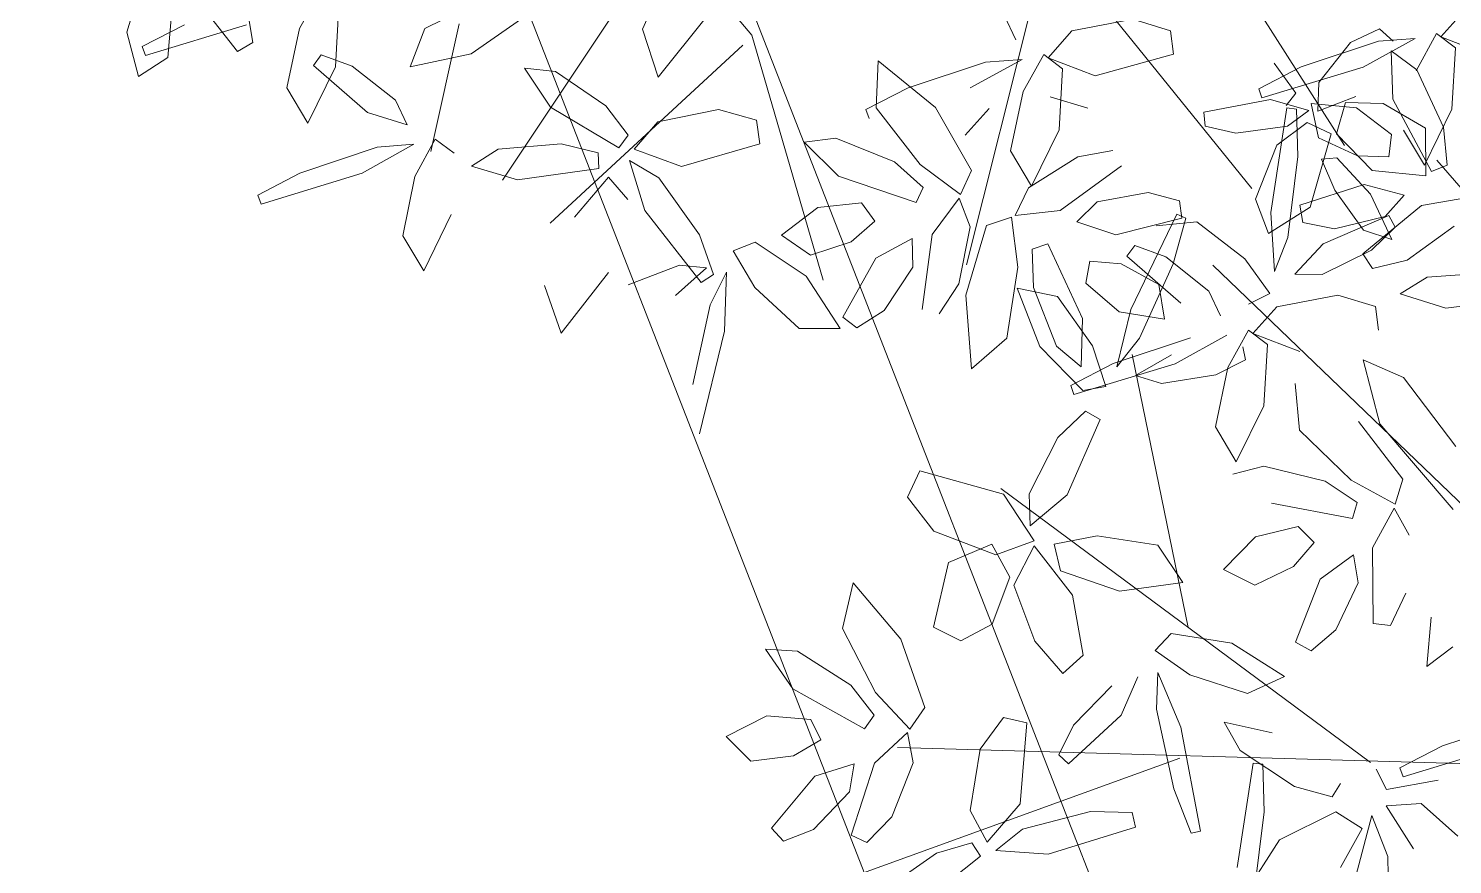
# Model space of a CAD drawing. Header units: millimetres. Extents: x 4980 to 19099, y 3891 to 5773.
# Drawn here: x 5597.88 to 5631.9, y 4230.75 to 4250.71 of the extents above; entities that cross this region are included whole.
import ezdxf

# ---------------------------------------------------------------- set-up
doc = ezdxf.new("R2010")
doc.units = ezdxf.units.MM
doc.layers.add('no3_ahşap gorunus on kalın', color=34, linetype='Continuous', lineweight=20)
doc.layers.add('no3_ölçü tefriş', color=252, linetype='Continuous', lineweight=0)

# ---------------------------------------------------------------- blocks, each defined once
blk = doc.blocks.new('p34')
at = {"color": 68}
for p, q in [((1700.445, -14121.879), (1701.061, -14121.423)), ((1701.061, -14121.423), (1701.022, -14122.574)), ((1699.815, -14123.25), (1700.445, -14121.879)), ((1701.022, -14122.574), (1700.103, -14124.31)), ((1701.061, -14123.421), (1701.893, -14122.78)), ((1701.893, -14122.78), (1702.978, -14122.672)), ((1702.978, -14122.672), (1702.802, -14123.489)), ((1703.326, -14122.803), (1703.296, -14123.94)), ((1703.555, -14122.777), (1703.326, -14122.803)), ((1703.945, -14125.271), (1703.555, -14122.777)), ((1699.734, -14124.16), (1699.815, -14123.25)), ((1701.124, -14123.956), (1701.061, -14123.421)), ((1702.802, -14123.489), (1701.874, -14123.928)), ((1700.103, -14124.31), (1699.734, -14124.16)), ((1701.874, -14123.928), (1701.124, -14123.956)), ((1703.296, -14123.94), (1703.547, -14125.868)), ((1700.764, -14124.872), (1701.712, -14124.614)), ((1701.221, -14125.379), (1700.764, -14124.872)), ((1701.712, -14124.614), (1703.257, -14125.099)), ((1699.286, -14124.939), (1700.349, -14125.122)), ((1700.349, -14125.122), (1701.751, -14126.266)), ((1703.257, -14125.099), (1703.184, -14125.512)), ((1701.13, -14125.352), (1700.98, -14125.63)), ((1702.703, -14126.023), (1701.13, -14125.352)), ((1702.428, -14125.664), (1701.221, -14125.379)), ((1703.184, -14125.512), (1702.428, -14125.664)), ((1703.869, -14126.683), (1703.945, -14125.271)), ((1705.716, -14125.489), (1704.572, -14126.373)), ((1706.689, -14125.575), (1705.716, -14125.489)), ((1706.194, -14125.302), (1705.982, -14125.394)), ((1705.982, -14125.394), (1706.287, -14126.49)), ((1707.299, -14127.572), (1706.194, -14125.302)), ((1700.98, -14125.63), (1701.55, -14126.177)), ((1703.547, -14125.868), (1703.869, -14126.683)), ((1701.55, -14126.177), (1702.731, -14126.754)), ((1703.383, -14126.748), (1702.703, -14126.023)), ((1707.203, -14126.043), (1706.464, -14126.322)), ((1707.389, -14126.297), (1707.203, -14126.043)), ((1701.524, -14126.619), (1700.696, -14126.424)), ((1701.751, -14126.266), (1701.524, -14126.619)), ((1704.572, -14126.373), (1703.983, -14127.201)), ((1706.464, -14126.322), (1705.435, -14127.14)), ((1706.287, -14126.49), (1707.094, -14128.259)), ((1702.731, -14126.754), (1703.383, -14126.748)), ((1701.457, -14127.525), (1702.356, -14127.25)), ((1702.356, -14127.25), (1703.816, -14127.522)), ((1703.983, -14127.201), (1704.488, -14127.457)), ((1705.435, -14127.14), (1705.16, -14127.731)), ((1703.816, -14127.522), (1704.388, -14128.161)), ((1704.388, -14128.161), (1703.265, -14128.596)), ((1704.492, -14128.078), (1704.044, -14128.424)), ((1704.987, -14128.966), (1704.492, -14128.078)), ((1705.009, -14128.198), (1706.251, -14128.874)), ((1704.044, -14128.424), (1704.133, -14129.884)), ((1704.632, -14128.476), (1704.57, -14128.785)), ((1703.386, -14129.355), (1703.285, -14130.469))]:
    blk.add_line(p, q, dxfattribs=at)
at = {"color": 44}
for p, q in [((1696.572, -14127.998), (1699.979, -14124.041)), ((1694.72, -14136.809), (1705.34, -14126.519)), ((1705.965, -14135.169), (1707.275, -14128.65)), ((1701.623, -14138.41), (1710.428, -14131.837)), ((1694.199, -14138.612), (1712.916, -14138.004)), ((1706.176, -14138.29), (1713.856, -14141.038)), ((1691.075, -14151.353), (1700.732, -14165.701)), ((1689.888, -14157.183), (1682.828, -14165.969)), ((1684.757, -14158.385), (1680.613, -14164.956)), ((1697.741, -14158.695), (1694.76, -14162.265)), ((1687.725, -14160.227), (1689.649, -14167.77)), ((1701.75, -14161.968), (1702.441, -14165.013)), ((1694.76, -14162.265), (1693.074, -14168.117)), ((1694.975, -14162.502), (1699.595, -14166.733))]:
    blk.add_line(p, q, dxfattribs=at)
at = {"color": 66}
for p, q in [((1700.696, -14126.424), (1699.567, -14125.617)), ((1706.106, -14127.429), (1707.389, -14126.297)), ((1698.717, -14126.729), (1700.222, -14126.833)), ((1700.222, -14126.833), (1700.867, -14127.227)), ((1700.867, -14127.227), (1699.776, -14127.575)), ((1709.056, -14127.259), (1708.222, -14128.44)), ((1710.011, -14127.055), (1709.056, -14127.259)), ((1709.476, -14128.448), (1710.011, -14127.055)), ((1699.776, -14127.575), (1697.827, -14127.336)), ((1701.39, -14128.088), (1701.457, -14127.525)), ((1707.641, -14128.944), (1707.299, -14127.572)), ((1707.732, -14128.861), (1705.883, -14128.258)), ((1707.094, -14128.259), (1707.641, -14128.944)), ((1708.222, -14128.44), (1707.903, -14129.405)), ((1708.46, -14129.501), (1709.476, -14128.448)), ((1700.797, -14129.224), (1701.756, -14128.794)), ((1701.756, -14128.794), (1701.364, -14130.323)), ((1704.57, -14128.785), (1705.276, -14129.141)), ((1705.293, -14130.379), (1704.987, -14128.966)), ((1706.251, -14128.874), (1708.67, -14129.595)), ((1707.196, -14129.148), (1706.333, -14128.656)), ((1708.746, -14129.378), (1707.732, -14128.861)), ((1699.551, -14130.874), (1700.797, -14129.224)), ((1705.276, -14129.141), (1706.574, -14129.345)), ((1706.574, -14129.345), (1707.196, -14129.148)), ((1707.903, -14129.405), (1708.46, -14129.501)), ((1708.67, -14129.595), (1708.746, -14129.378)), ((1708.045, -14130.193), (1708.391, -14129.995)), ((1708.844, -14131.988), (1708.045, -14130.193)), ((1708.391, -14129.995), (1709.057, -14130.621)), ((1709.057, -14130.621), (1709.746, -14131.962))]:
    blk.add_line(p, q, dxfattribs=at)
at = {"color": 64}
for p, q in [((1704.133, -14129.884), (1704.797, -14131.22)), ((1701.364, -14130.323), (1699.623, -14132.377)), ((1700.821, -14131.648), (1701.878, -14130.272)), ((1703.285, -14130.469), (1702.057, -14131.672)), ((1704.797, -14131.22), (1705.293, -14130.379)), ((1702.674, -14131.693), (1704.136, -14131.323)), ((1704.136, -14131.323), (1704.878, -14131.515)), ((1701.005, -14132.25), (1700.821, -14131.648)), ((1702.057, -14131.672), (1701.005, -14132.25)), ((1710.362, -14131.973), (1712.36, -14131.405)), ((1712.36, -14131.405), (1712.656, -14132.03)), ((1701.915, -14132.202), (1702.674, -14131.693)), ((1709.726, -14132.729), (1708.844, -14131.988)), ((1709.636, -14133.084), (1710.362, -14131.973)), ((1709.746, -14131.962), (1709.726, -14132.729)), ((1712.656, -14132.03), (1712.029, -14132.843)), ((1700.676, -14132.987), (1701.027, -14132.343)), ((1701.027, -14132.343), (1701.553, -14133.285)), ((1702.029, -14132.583), (1701.915, -14132.202)), ((1703.958, -14132.208), (1702.029, -14132.583)), ((1702.946, -14133.155), (1703.323, -14132.77)), ((1703.323, -14132.77), (1704.345, -14133.016)), ((1704.345, -14133.016), (1705.111, -14133.791)), ((1706.68, -14133.201), (1708.13, -14132.973)), ((1708.13, -14132.973), (1709.159, -14133.168)), ((1712.029, -14132.843), (1710.553, -14133.415)), ((1701.553, -14133.285), (1701.542, -14135.094)), ((1703.439, -14133.722), (1702.946, -14133.155)), ((1706.084, -14134.092), (1706.68, -14133.201)), ((1708.726, -14134.39), (1709.632, -14133.207)), ((1709.159, -14133.168), (1709.009, -14133.807)), ((1709.632, -14133.207), (1710.124, -14134.144)), ((1710.553, -14133.415), (1709.636, -14133.084)), ((1710.218, -14133.955), (1710.642, -14133.163)), ((1710.642, -14133.163), (1711.681, -14133.597)), ((1701.9, -14134.124), (1702.007, -14133.45)), ((1702.007, -14133.45), (1702.804, -14134.026)), ((1704.364, -14134.167), (1703.439, -14133.722)), ((1711.681, -14133.597), (1712.048, -14135.141)), ((1702.804, -14134.026), (1703.397, -14135.533)), ((1705.111, -14133.791), (1704.364, -14134.167)), ((1709.009, -14133.807), (1707.601, -14134.295)), ((1710.641, -14135.074), (1710.218, -14133.955)), ((1712.824, -14135.418), (1713.963, -14134.069)), ((1713.963, -14134.069), (1714.22, -14135.158)), ((1701.126, -14135.14), (1700.758, -14134.372)), ((1702.436, -14135.243), (1701.9, -14134.124)), ((1707.601, -14134.295), (1706.084, -14134.092)), ((1708.476, -14135.818), (1708.726, -14134.39)), ((1710.124, -14134.144), (1709.626, -14135.48)), ((1700.262, -14136.123), (1700.157, -14134.95)), ((1701.542, -14135.094), (1701.126, -14135.14)), ((1711.392, -14135.47), (1710.641, -14135.074)), ((1703.03, -14135.736), (1702.436, -14135.243)), ((1706.366, -14135.309), (1704.923, -14135.551)), ((1706.757, -14135.718), (1706.366, -14135.309)), ((1712.048, -14135.141), (1711.392, -14135.47)), ((1712.258, -14137.059), (1712.824, -14135.418)), ((1714.22, -14135.158), (1713.439, -14136.689)), ((1699.644, -14135.657), (1700.262, -14136.123)), ((1703.397, -14135.533), (1703.03, -14135.736)), ((1704.923, -14135.551), (1703.665, -14136.352)), ((1705.927, -14136.303), (1706.757, -14135.718)), ((1709.626, -14135.48), (1708.962, -14136.255)), ((1714.03, -14136.513), (1715.299, -14135.697)), ((1715.299, -14135.697), (1716.064, -14135.644)), ((1716.064, -14135.644), (1715.411, -14136.594)), ((1708.962, -14136.255), (1708.476, -14135.818)), ((1703.665, -14136.352), (1704.553, -14136.756)), ((1704.553, -14136.756), (1705.927, -14136.303)), ((1707.172, -14136.345), (1707.573, -14137.254)), ((1708.711, -14137.493), (1707.789, -14136.556)), ((1713.439, -14136.689), (1712.625, -14137.57)), ((1713.472, -14137.236), (1714.03, -14136.513)), ((1715.411, -14136.594), (1713.702, -14137.561)), ((1712.625, -14137.57), (1712.258, -14137.059)), ((1699.903, -14138.022), (1698.054, -14137.419)), ((1705.114, -14137.437), (1703.966, -14137.697)), ((1709.83, -14137.432), (1710.381, -14137.303)), ((1709.994, -14139.368), (1709.83, -14137.432)), ((1710.381, -14137.303), (1710.947, -14138.053)), ((1713.702, -14137.561), (1713.472, -14137.236)), ((1714.752, -14137.813), (1714.988, -14137.328)), ((1714.988, -14137.328), (1716.034, -14137.236)), ((1716.034, -14137.236), (1717.007, -14137.729)), ((1709.066, -14138.199), (1708.711, -14137.493)), ((1712.547, -14138.374), (1712.675, -14137.652)), ((1712.675, -14137.652), (1713.472, -14138.378)), ((1715.4, -14138.193), (1714.752, -14137.813)), ((1698.422, -14138.035), (1700.841, -14138.756)), ((1700.917, -14138.539), (1699.903, -14138.022)), ((1710.947, -14138.053), (1711.192, -14139.518)), ((1708.833, -14138.411), (1709.066, -14138.199)), ((1713.064, -14139.662), (1712.547, -14138.374)), ((1713.472, -14138.378), (1714.037, -14140.097)), ((1714.068, -14139.064), (1713.956, -14138.391)), ((1713.956, -14138.391), (1714.894, -14138.684)), ((1716.419, -14138.322), (1715.4, -14138.193)), ((1700.841, -14138.756), (1700.917, -14138.539)), ((1701.487, -14138.568), (1701.24, -14139.054)), ((1714.894, -14138.684), (1715.935, -14139.924)), ((1701.24, -14139.054), (1700.006, -14138.839)), ((1702.343, -14138.908), (1702.54, -14139.23)), ((1702.54, -14139.23), (1703.441, -14138.976)), ((1714.932, -14139.954), (1714.068, -14139.064)), ((1700.415, -14139.392), (1699.544, -14140.179)), ((1701.248, -14139.447), (1700.415, -14139.392)), ((1700.599, -14140.479), (1701.248, -14139.447)), ((1710.787, -14140.275), (1709.994, -14139.368)), ((1701.216, -14140.656), (1701.596, -14139.676)), ((1701.596, -14139.676), (1702.024, -14141.273)), ((1701.826, -14139.985), (1702.454, -14139.583)), ((1711.192, -14139.518), (1710.787, -14140.275)), ((1713.656, -14140.273), (1713.064, -14139.662)), ((1702.35, -14140.915), (1701.826, -14139.985)), ((1714.037, -14140.097), (1713.656, -14140.273)), ((1710.947, -14140.612), (1711.149, -14140.294)), ((1711.149, -14140.294), (1711.999, -14140.532)), ((1711.999, -14140.532), (1713.196, -14141.367)), ((1712.444, -14141.783), (1710.947, -14140.612))]:
    blk.add_line(p, q, dxfattribs=at)
at = {"color": 62}
for p, q in [((1706.693, -14136.245), (1706.151, -14137.55)), ((1706.725, -14137.12), (1706.693, -14136.245)), ((1706.32, -14139.022), (1706.725, -14137.12)), ((1704.734, -14138.111), (1705.114, -14137.437)), ((1707.573, -14137.254), (1708.833, -14138.411)), ((1706.151, -14137.55), (1705.689, -14140.032)), ((1717.007, -14137.729), (1716.419, -14138.322)), ((1703.441, -14138.976), (1704.734, -14138.111)), ((1704.196, -14138.439), (1704.165, -14139.576)), ((1704.425, -14138.414), (1704.196, -14138.439)), ((1704.814, -14140.908), (1704.425, -14138.414)), ((1705.913, -14140.084), (1706.32, -14139.022)), ((1702.454, -14139.583), (1703.798, -14140.247)), ((1704.165, -14139.576), (1704.416, -14141.504)), ((1707.24, -14139.93), (1707.316, -14139.582)), ((1707.316, -14139.582), (1708.316, -14139.555)), ((1708.316, -14139.555), (1709.94, -14139.971)), ((1705.689, -14140.032), (1705.913, -14140.084)), ((1709.326, -14140.566), (1707.24, -14139.93)), ((1709.94, -14139.971), (1710.576, -14140.474)), ((1715.651, -14140.233), (1714.932, -14139.954)), ((1715.935, -14139.924), (1715.651, -14140.233)), ((1703.798, -14140.247), (1704.641, -14141.55)), ((1710.576, -14140.474), (1709.326, -14140.566)), ((1701.191, -14142.894), (1701.216, -14140.656))]:
    blk.add_line(p, q, dxfattribs=at)
at = {"color": 60}
for p, q in [((1697.372, -14162.109), (1696.628, -14160.49)), ((1705.563, -14162.063), (1705.068, -14161.176)), ((1709.379, -14161.129), (1709.69, -14162.132)), ((1702.568, -14162.075), (1701.267, -14161.442)), ((1704.62, -14161.521), (1704.709, -14162.982)), ((1708.034, -14161.325), (1707.042, -14162.606)), ((1677.724, -14161.735), (1678.296, -14162.374)), ((1684.753, -14162.197), (1685.652, -14161.922)), ((1685.652, -14161.922), (1687.112, -14162.194)), ((1688.731, -14161.812), (1688.456, -14162.403)), ((1695.84, -14161.824), (1696.996, -14163.254)), ((1700.259, -14161.848), (1701.462, -14162.681)), ((1706.681, -14162.394), (1706.8, -14161.632)), ((1709.322, -14162.475), (1708.308, -14161.958)), ((1708.711, -14162.738), (1708.62, -14161.715)), ((1678.4, -14162.291), (1677.952, -14162.636)), ((1678.895, -14163.178), (1678.4, -14162.291)), ((1679.437, -14162.47), (1679.763, -14162.173)), ((1679.763, -14162.173), (1680.456, -14162.496)), ((1684.685, -14162.76), (1684.753, -14162.197)), ((1687.112, -14162.194), (1687.684, -14162.833)), ((1696.996, -14163.254), (1697.372, -14162.109)), ((1702.922, -14162.985), (1702.568, -14162.075)), ((1705.869, -14163.477), (1705.563, -14162.063)), ((1706.827, -14161.971), (1709.246, -14162.693)), ((1709.69, -14162.132), (1709.416, -14163.187)), ((1678.296, -14162.374), (1677.173, -14162.809)), ((1677.952, -14162.636), (1678.041, -14164.097)), ((1679.791, -14162.471), (1678.917, -14162.41)), ((1678.917, -14162.41), (1680.159, -14163.086)), ((1681.64, -14163.073), (1679.791, -14162.471)), ((1680.456, -14162.496), (1681.218, -14163.445)), ((1707.042, -14162.606), (1706.681, -14162.394)), ((1709.246, -14162.693), (1709.322, -14162.475)), ((1681.768, -14163.698), (1682.283, -14162.982)), ((1686.56, -14163.268), (1684.685, -14162.76)), ((1687.684, -14162.833), (1686.56, -14163.268)), ((1687.788, -14162.75), (1687.34, -14163.096)), ((1688.283, -14163.638), (1687.788, -14162.75)), ((1689.179, -14162.93), (1688.305, -14162.87)), ((1688.305, -14162.87), (1689.546, -14163.546)), ((1691.028, -14163.533), (1689.179, -14162.93)), ((1690.376, -14164.008), (1691.742, -14162.89)), ((1691.742, -14162.89), (1691.796, -14164.007)), ((1701.462, -14162.681), (1702.922, -14162.985)), ((1704.309, -14162.966), (1703.277, -14163.779)), ((1703.946, -14164.072), (1705.235, -14162.947)), ((1705.05, -14162.692), (1704.309, -14162.966)), ((1704.709, -14162.982), (1705.373, -14164.318)), ((1705.235, -14162.947), (1705.05, -14162.692)), ((1709.416, -14163.187), (1708.711, -14162.738)), ((1680.159, -14163.086), (1682.578, -14163.808)), ((1682.654, -14163.59), (1681.64, -14163.073)), ((1687.34, -14163.096), (1687.428, -14164.556)), ((1698.249, -14163.933), (1699.455, -14163.111)), ((1699.455, -14163.111), (1700.188, -14163.033)), ((1700.188, -14163.033), (1699.577, -14163.962)), ((1681.218, -14163.445), (1681.247, -14164.133)), ((1682.578, -14163.808), (1682.654, -14163.59)), ((1688.588, -14165.051), (1688.283, -14163.638)), ((1692.041, -14164.05), (1691.028, -14163.533)), ((1705.373, -14164.318), (1705.869, -14163.477)), ((1678.674, -14164.55), (1679.685, -14163.954)), ((1679.685, -14163.954), (1680.587, -14163.929)), ((1681.247, -14164.133), (1680.335, -14163.783)), ((1680.587, -14163.929), (1680.8, -14164.678)), ((1681.464, -14164.114), (1682.378, -14163.851)), ((1681.998, -14163.997), (1681.768, -14163.698)), ((1682.378, -14163.851), (1683.967, -14164.149)), ((1686.738, -14164.038), (1687.637, -14163.763)), ((1689.52, -14165.518), (1690.376, -14164.008)), ((1691.796, -14164.007), (1690.748, -14165.369)), ((1697.724, -14164.642), (1698.249, -14163.933)), ((1699.577, -14163.962), (1697.95, -14164.944)), ((1703.277, -14163.779), (1702.998, -14164.369)), ((1678.041, -14164.097), (1678.705, -14165.433)), ((1681.974, -14164.492), (1681.464, -14164.114)), ((1683.967, -14164.149), (1683.94, -14164.484)), ((1689.097, -14164.035), (1689.669, -14164.674)), ((1691.966, -14164.267), (1692.041, -14164.05)), ((1694.581, -14164.858), (1694.656, -14164.297)), ((1694.656, -14164.297), (1695.558, -14164.034)), ((1695.558, -14164.034), (1697.015, -14164.326)), ((1697.015, -14164.326), (1697.578, -14164.974)), ((1702.998, -14164.369), (1703.946, -14164.072)), ((1678.669, -14165.687), (1678.674, -14164.55)), ((1678.705, -14165.433), (1679.201, -14164.592)), ((1680.8, -14164.678), (1679.955, -14165.557)), ((1680.932, -14164.674), (1681.498, -14164.399)), ((1681.436, -14166.427), (1680.932, -14164.674)), ((1681.498, -14164.399), (1682.23, -14164.937)), ((1683.205, -14164.65), (1681.974, -14164.492)), ((1683.94, -14164.484), (1683.205, -14164.65)), ((1687.428, -14164.556), (1688.092, -14165.892)), ((1697.95, -14164.944), (1697.724, -14164.642)), ((1682.23, -14164.937), (1682.74, -14166.229)), ((1691.362, -14165.305), (1692.758, -14164.734)), ((1693.52, -14164.822), (1692.705, -14165.636)), ((1692.758, -14164.734), (1693.52, -14164.822)), ((1696.449, -14165.393), (1694.581, -14164.858)), ((1697.578, -14164.974), (1696.449, -14165.393)), ((1698.443, -14165.054), (1699.326, -14164.837)), ((1699.326, -14164.837), (1700.829, -14164.961)), ((1700.829, -14164.961), (1701.468, -14165.365)), ((1702.329, -14164.712), (1701.879, -14165.055)), ((1702.819, -14165.602), (1702.329, -14164.712)), ((1703.719, -14164.899), (1702.845, -14164.834)), ((1702.845, -14164.834), (1704.083, -14165.517)), ((1705.565, -14165.512), (1703.719, -14164.899)), ((1680.793, -14165.252), (1679.993, -14166.122)), ((1681.164, -14165.277), (1680.793, -14165.252)), ((1680.85, -14166.024), (1681.164, -14165.277)), ((1686.147, -14165.053), (1686.986, -14165.199)), ((1686.986, -14165.199), (1688.161, -14165.937)), ((1688.092, -14165.892), (1688.588, -14165.051)), ((1690.748, -14165.369), (1689.787, -14166.087)), ((1690.681, -14165.914), (1691.362, -14165.305)), ((1696.993, -14165.657), (1697.689, -14165.242)), ((1697.689, -14165.242), (1697.33, -14166.443)), ((1698.428, -14165.431), (1698.443, -14165.054)), ((1701.468, -14165.365), (1700.373, -14165.698)), ((1679.955, -14165.557), (1678.669, -14165.687)), ((1687.409, -14166.478), (1685.942, -14165.419)), ((1689.787, -14166.087), (1689.52, -14165.518)), ((1692.705, -14165.636), (1690.847, -14166.275)), ((1696.027, -14167.028), (1696.993, -14165.657)), ((1698.192, -14165.641), (1697.735, -14166.171)), ((1699.012, -14166.589), (1698.192, -14165.641)), ((1700.373, -14165.698), (1698.428, -14165.431)), ((1703.117, -14167.017), (1702.819, -14165.602)), ((1704.083, -14165.517), (1706.499, -14166.251)), ((1706.575, -14166.034), (1705.565, -14165.512)), ((1680.163, -14166.975), (1680.85, -14166.024)), ((1688.161, -14165.937), (1688.482, -14166.597)), ((1690.847, -14166.275), (1690.681, -14165.914)), ((1706.499, -14166.251), (1706.575, -14166.034)), ((1679.993, -14166.122), (1679.489, -14167.206)), ((1682.74, -14166.229), (1682.437, -14167.046)), ((1684.508, -14166.675), (1684.556, -14166.258)), ((1684.556, -14166.258), (1685.302, -14166.061)), ((1685.302, -14166.061), (1686.524, -14166.274)), ((1686.524, -14166.274), (1687.011, -14166.752)), ((1689.564, -14166.864), (1689.822, -14166.177)), ((1689.822, -14166.177), (1690.473, -14167.037)), ((1691.835, -14166.715), (1692.155, -14166.281)), ((1692.155, -14166.281), (1693.2, -14166.382)), ((1693.2, -14166.382), (1694.067, -14167.043)), ((1682.437, -14167.046), (1681.436, -14166.427)), ((1686.08, -14167.067), (1684.508, -14166.675)), ((1688.482, -14166.597), (1687.409, -14166.478)), ((1688.43, -14167.825), (1688.57, -14166.633)), ((1688.57, -14166.633), (1689.167, -14166.832)), ((1692.402, -14167.207), (1691.835, -14166.715)), ((1697.33, -14166.443), (1695.994, -14168.167)), ((1701.96, -14166.516), (1702.617, -14167.856)), ((1679.489, -14167.206), (1680.163, -14166.975)), ((1687.011, -14166.752), (1686.08, -14167.067)), ((1689.167, -14166.832), (1689.674, -14168.492)), ((1689.837, -14168.224), (1689.564, -14166.864)), ((1690.473, -14167.037), (1690.715, -14168.83)), ((1694.067, -14167.043), (1693.38, -14167.52)), ((1695.696, -14167.972), (1696.027, -14167.028)), ((1702.617, -14167.856), (1703.117, -14167.017)), ((1686.89, -14169.062), (1687.704, -14167.274)), ((1687.704, -14167.274), (1688.081, -14167.402)), ((1688.081, -14167.402), (1688.055, -14168.315)), ((1690.934, -14167.82), (1690.946, -14167.137)), ((1690.946, -14167.137), (1691.815, -14167.596)), ((1693.38, -14167.52), (1692.402, -14167.207)), ((1694.697, -14167.203), (1693.486, -14168.025)), ((1695.223, -14167.412), (1694.697, -14167.203)), ((1685.959, -14167.761), (1686.706, -14167.688)), ((1686.706, -14167.688), (1686.801, -14168.219)), ((1691.815, -14167.596), (1692.612, -14169.006)), ((1694.712, -14168.291), (1695.223, -14167.412)), ((1696.511, -14167.745), (1695.862, -14167.81)), ((1697.739, -14168.213), (1696.511, -14167.745)), ((1685.059, -14168.255), (1685.959, -14167.761)), ((1688.697, -14169.523), (1688.43, -14167.825)), ((1691.62, -14168.853), (1690.934, -14167.82)), ((1693.486, -14168.025), (1692.676, -14169.277)), ((1695.778, -14168.701), (1695.384, -14167.918)), ((1695.384, -14167.918), (1695.436, -14169.331)), ((1695.994, -14168.167), (1695.696, -14167.972)), ((1695.862, -14167.81), (1696.605, -14168.47)), ((1698.205, -14167.912), (1699.341, -14169.358)), ((1684.932, -14169.081), (1685.059, -14168.255)), ((1686.801, -14168.219), (1686.008, -14168.908)), ((1688.055, -14168.315), (1687.507, -14169.721)), ((1690.308, -14168.933), (1689.837, -14168.224)), ((1693.652, -14169.275), (1694.712, -14168.291)), ((1699.341, -14169.358), (1699.733, -14168.218)), ((1689.674, -14168.492), (1689.545, -14170.252)), ((1696.202, -14170.599), (1695.778, -14168.701)), ((1686.008, -14168.908), (1684.932, -14169.081)), ((1686.92, -14170.213), (1686.89, -14169.062)), ((1692.277, -14169.258), (1691.62, -14168.853)), ((1692.612, -14169.006), (1692.277, -14169.258)), ((1692.676, -14169.277), (1693.652, -14169.275)), ((1695.436, -14169.331), (1696.049, -14171.78)), ((1687.507, -14169.721), (1686.92, -14170.213)), ((1689.545, -14170.252), (1688.697, -14169.523))]:
    blk.add_line(p, q, dxfattribs=at)

msp = doc.modelspace()

# ---------------------------------------------------------------- linework, layer by layer
at = {"layer": 'no3_ahşap gorunus on kalın', "extrusion": (-0.000424385, 0.002254, 0.999997), "elevation": 7.666}
msp.add_lwpolyline([(5630.061, 4199.248), (5583.994, 4317.225), (5616.597, 4329.955), (5662.664, 4211.978), (5630.061, 4199.248)], dxfattribs=at)
msp.add_lwpolyline([(5632.9, 4205.724), (5590.47, 4314.386), (5613.758, 4323.479), (5656.188, 4214.817)], close=True, dxfattribs=at)

# ---------------------------------------------------------------- block references
at = {"layer": 'no3_ölçü tefriş', "xscale": -1, "rotation": 0.2328300535295913}
for p in [(7252.352, 18419.583, -0.527), (7274.09, 18378.394, -0.527)]:
    msp.add_blockref('p34', p, dxfattribs=at)

doc.saveas('drawing.dxf')
